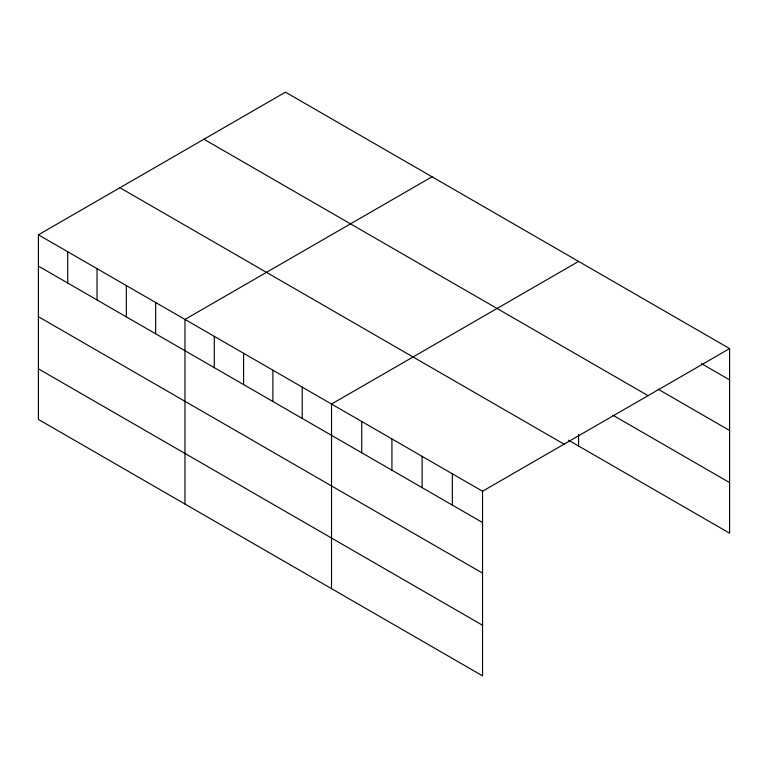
<?xml version="1.0" encoding="UTF-8"?>
<svg xmlns="http://www.w3.org/2000/svg" width="768" height="768" viewBox="0 0 768 768"><rect width="100%" height="100%" fill="white"/><g stroke="black" fill="none" stroke-linecap="round" stroke-linejoin="round"><path stroke-width="1.15" d="M38.4 234.806L482.534 491.232L482.534 675.83L38.4 419.414L38.4 234.806L285.466 92.17L729.6 348.586L729.6 533.194L568.483 440.17M432.029 176.784L184.963 319.43L184.963 504.029M578.592 261.408L331.526 404.045L331.526 588.643M482.534 491.232L729.6 348.586M701.414 363.61L729.6 379.882M658.128 389.203L729.6 430.474M203.933 139.238L648.067 395.664M612.826 415.181L729.6 482.602M119.933 187.738L564.067 444.163M38.4 266.102L482.534 522.528M38.4 316.694L482.534 573.11M38.4 368.822L482.534 625.238M578.592 434.506L578.592 446.006M452.333 473.798L452.333 505.085M422.131 456.355L422.131 487.651M391.93 438.922L391.93 470.218M361.728 421.488L361.728 452.774M302.218 387.12L302.218 418.416M272.899 370.205L272.899 401.491M243.59 353.28L243.59 384.566M214.282 336.355L214.282 367.651M155.654 302.506L155.654 333.802M126.336 285.581L126.336 316.877M97.027 268.656L97.027 299.952M67.709 251.731L67.709 283.027"/></g></svg>
